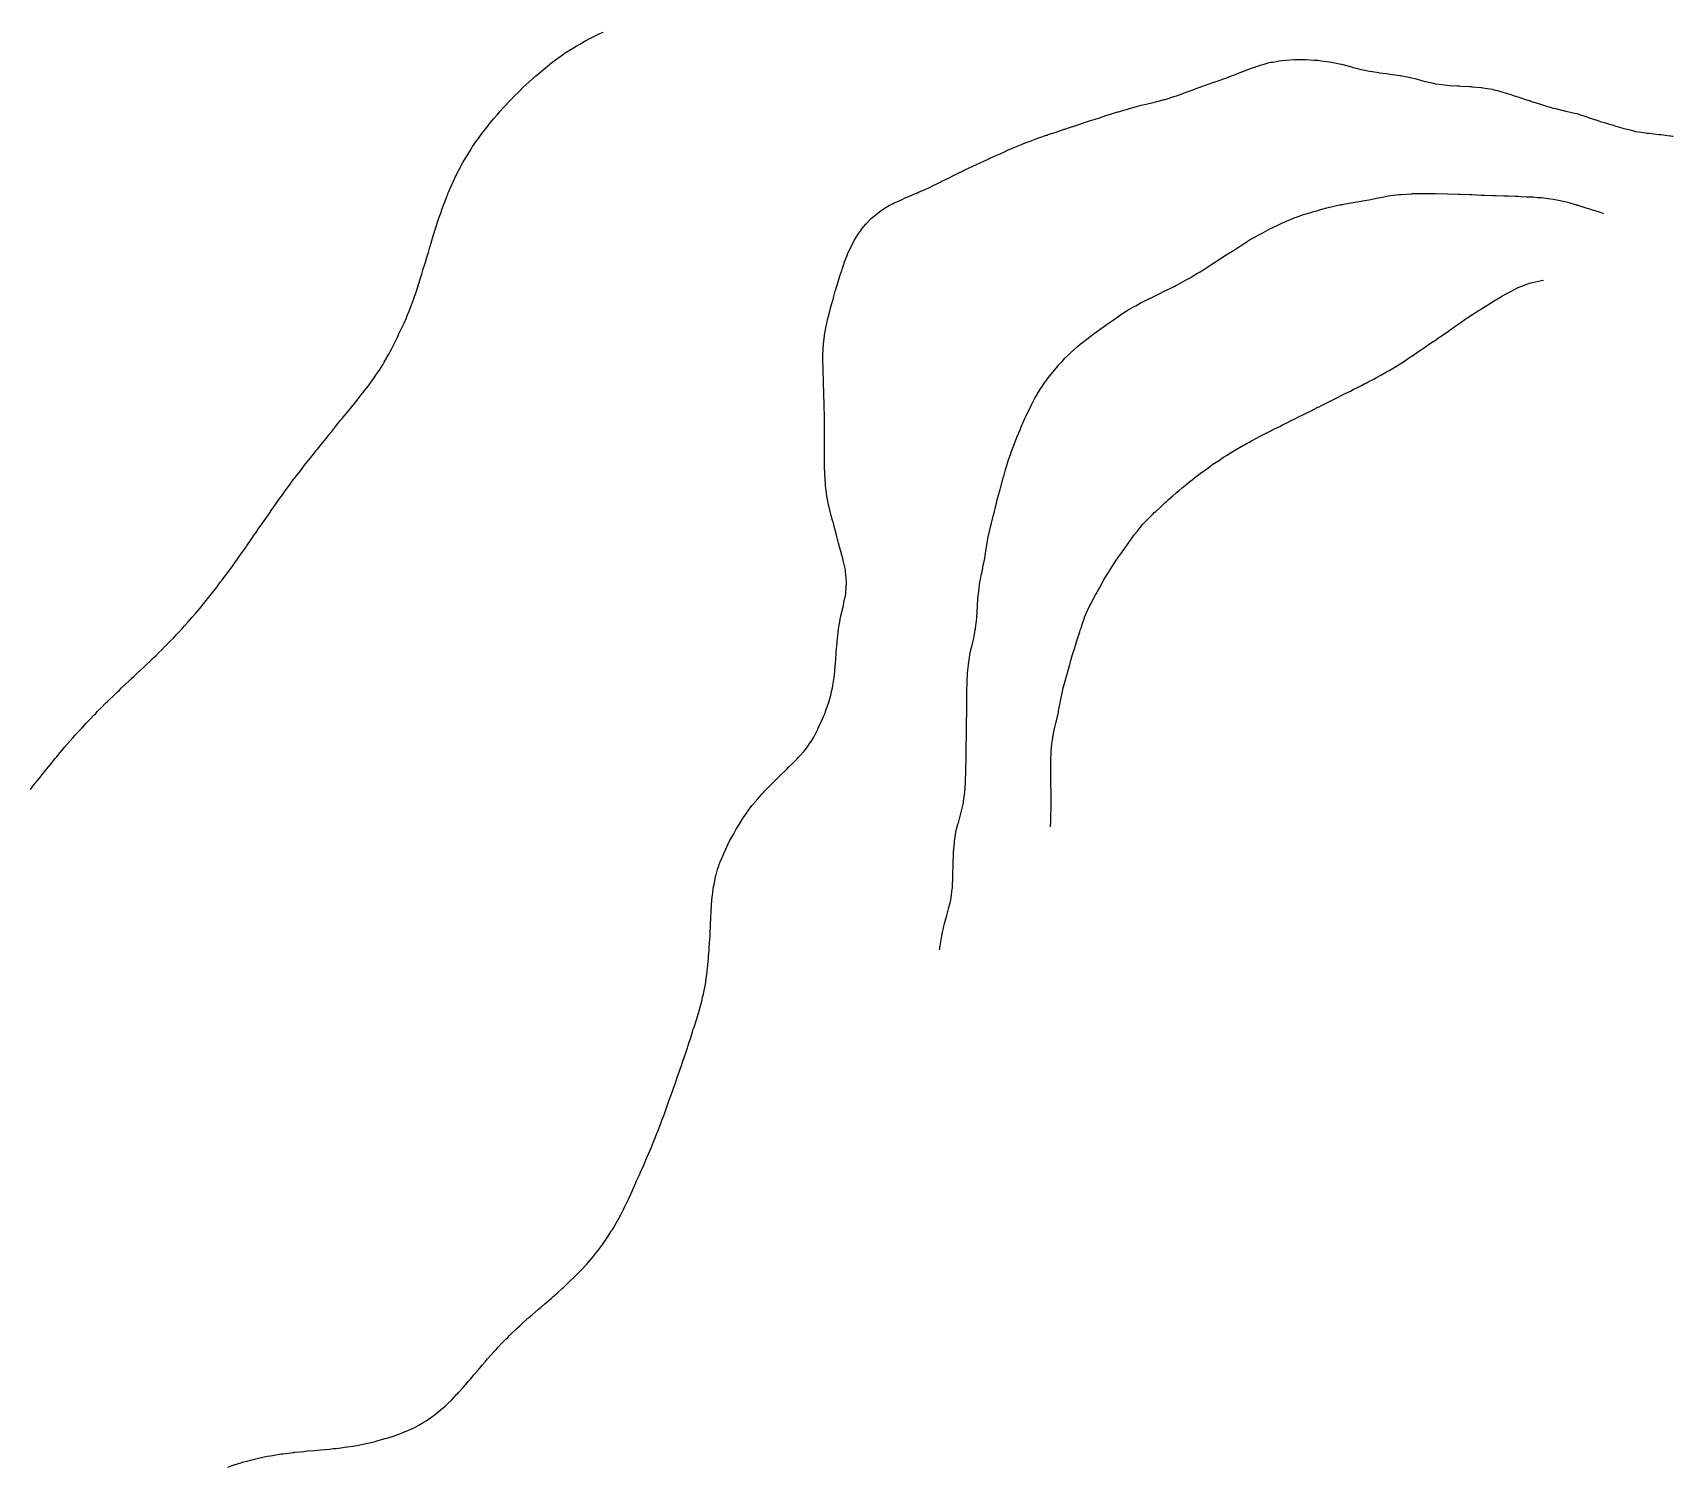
# Model space of a CAD drawing. Extents: x -717077 to -715000, y -984627 to -984000.
# Drawn here: x -716268.7 to -716129.3, y -984619.7 to -984497.8 of the extents above; entities that cross this region are included whole.
import ezdxf

# ---------------------------------------------------------------- set-up
doc = ezdxf.new("R2010")
doc.units = 0
doc.layers.add('buffer_B1_0_1_clip', color=7, linetype='Continuous')

msp = doc.modelspace()

# ---------------------------------------------------------------- linework, layer by layer
at = {"layer": 'buffer_B1_0_1_clip'}
for points in [[(-716268.88, -984562.12), (-716268.5, -984561.63), (-716268.44, -984561.56), (-716268.4, -984561.5), (-716267.99, -984561.01), (-716267.96, -984560.97), (-716267.6, -984560.5), (-716267.55, -984560.45), (-716267.5, -984560.38), (-716267.1, -984559.9), (-716266.79, -984559.5), (-716266.65, -984559.35), (-716266.5, -984559.16), (-716266.2, -984558.8), (-716265.95, -984558.5), (-716265.74, -984558.26), (-716265.5, -984557.98), (-716265.27, -984557.73), (-716265.07, -984557.5), (-716264.79, -984557.21), (-716264.5, -984556.88), (-716264.32, -984556.68), (-716264.15, -984556.5), (-716263.83, -984556.17), (-716263.5, -984555.81), (-716263.34, -984555.66), (-716263.2, -984555.5), (-716262.85, -984555.15), (-716262.5, -984554.8), (-716262.35, -984554.65), (-716262.19, -984554.5), (-716261.83, -984554.17), (-716261.5, -984553.84), (-716261.32, -984553.68), (-716261.14, -984553.5), (-716260.81, -984553.19), (-716260.5, -984552.89), (-716260.29, -984552.71), (-716260.08, -984552.5), (-716259.78, -984552.22), (-716259.5, -984551.95), (-716259.26, -984551.74), (-716259.02, -984551.5), (-716258.75, -984551.25), (-716258.5, -984551), (-716258.24, -984550.76), (-716257.98, -984550.5), (-716257.73, -984550.27), (-716257.5, -984550.02), (-716257.23, -984549.76), (-716256.98, -984549.5), (-716256.74, -984549.26), (-716256.5, -984549), (-716256.25, -984548.74), (-716256.03, -984548.5), (-716255.78, -984548.22), (-716255.5, -984547.91), (-716255.31, -984547.69), (-716255.14, -984547.5), (-716254.84, -984547.16), (-716254.5, -984546.74), (-716254.39, -984546.61), (-716254.3, -984546.5), (-716253.94, -984546.06), (-716253.51, -984545.51), (-716253.5, -984545.5), (-716253.5, -984545.5), (-716253.5, -984545.5), (-716253.06, -984544.94), (-716252.73, -984544.5), (-716252.63, -984544.37), (-716252.5, -984544.19), (-716252.2, -984543.8), (-716251.98, -984543.5), (-716251.77, -984543.23), (-716251.5, -984542.83), (-716251.36, -984542.64), (-716251.26, -984542.5), (-716250.94, -984542.06), (-716250.66, -984541.67), (-716250.55, -984541.5), (-716250.53, -984541.47), (-716250.5, -984541.43), (-716250.12, -984540.88), (-716249.86, -984540.5), (-716249.71, -984540.29), (-716249.5, -984539.97), (-716249.3, -984539.7), (-716249.17, -984539.5), (-716248.89, -984539.11), (-716248.5, -984538.53), (-716248.48, -984538.51), (-716248.48, -984538.5), (-716248.42, -984538.42), (-716248.07, -984537.93), (-716247.77, -984537.5), (-716247.66, -984537.34), (-716247.5, -984537.12), (-716247.24, -984536.76), (-716247.04, -984536.5), (-716246.81, -984536.19), (-716246.5, -984535.75), (-716246.39, -984535.61), (-716246.31, -984535.5), (-716245.95, -984535.05), (-716245.64, -984534.65), (-716245.53, -984534.5), (-716245.52, -984534.48), (-716245.5, -984534.46), (-716245.07, -984533.93), (-716244.73, -984533.5), (-716244.62, -984533.37), (-716244.5, -984533.21), (-716244.18, -984532.82), (-716243.92, -984532.5), (-716243.73, -984532.27), (-716243.5, -984531.97), (-716243.28, -984531.72), (-716243.11, -984531.5), (-716242.84, -984531.16), (-716242.5, -984530.73), (-716242.39, -984530.61), (-716242.3, -984530.5), (-716241.94, -984530.06), (-716241.5, -984529.51), (-716241.49, -984529.51), (-716241.49, -984529.5), (-716241.44, -984529.44), (-716241.05, -984528.95), (-716240.7, -984528.5), (-716240.61, -984528.39), (-716240.5, -984528.23), (-716240.17, -984527.83), (-716239.92, -984527.5), (-716239.74, -984527.25), (-716239.5, -984526.88), (-716239.34, -984526.66), (-716239.23, -984526.5), (-716238.95, -984526.05), (-716238.83, -984525.83), (-716238.64, -984525.5), (-716238.59, -984525.41), (-716238.5, -984525.24), (-716238.23, -984524.77), (-716238.09, -984524.5), (-716237.89, -984524.11), (-716237.7, -984523.7), (-716237.6, -984523.5), (-716237.57, -984523.43), (-716237.5, -984523.26), (-716237.25, -984522.75), (-716237.14, -984522.5), (-716236.94, -984522.06), (-716236.87, -984521.87), (-716236.71, -984521.5), (-716236.65, -984521.35), (-716236.5, -984520.95), (-716236.37, -984520.63), (-716236.33, -984520.5), (-716236.24, -984520.24), (-716236.11, -984519.89), (-716235.99, -984519.5), (-716235.87, -984519.13), (-716235.76, -984518.77), (-716235.68, -984518.5), (-716235.64, -984518.36), (-716235.5, -984517.9), (-716235.4, -984517.6), (-716235.38, -984517.5), (-716235.33, -984517.33), (-716235.17, -984516.83), (-716235.07, -984516.5), (-716234.94, -984516.06), (-716234.89, -984515.89), (-716234.78, -984515.5), (-716234.71, -984515.29), (-716234.5, -984514.57), (-716234.48, -984514.52), (-716234.48, -984514.5), (-716234.47, -984514.47), (-716234.23, -984513.77), (-716234.15, -984513.5), (-716233.97, -984513.03), (-716233.95, -984512.95), (-716233.79, -984512.5), (-716233.7, -984512.3), (-716233.5, -984511.74), (-716233.43, -984511.57), (-716233.41, -984511.5), (-716233.34, -984511.34), (-716233.13, -984510.87), (-716232.97, -984510.5), (-716232.81, -984510.19), (-716232.5, -984509.54), (-716232.49, -984509.51), (-716232.48, -984509.5), (-716232.46, -984509.46), (-716232.13, -984508.87), (-716231.93, -984508.5), (-716231.76, -984508.24), (-716231.5, -984507.81), (-716231.38, -984507.62), (-716231.31, -984507.5), (-716230.97, -984507.03), (-716230.82, -984506.83), (-716230.59, -984506.5), (-716230.55, -984506.45), (-716230.5, -984506.38), (-716230.11, -984505.89), (-716229.82, -984505.5), (-716229.67, -984505.33), (-716229.5, -984505.13), (-716229.21, -984504.79), (-716228.97, -984504.5), (-716228.74, -984504.26), (-716228.5, -984504), (-716228.26, -984503.74), (-716228.04, -984503.5), (-716227.77, -984503.23), (-716227.5, -984502.97), (-716227.26, -984502.74), (-716227.04, -984502.5), (-716226.75, -984502.25), (-716226.5, -984502.01), (-716226.23, -984501.77), (-716225.95, -984501.5), (-716225.7, -984501.3), (-716225.5, -984501.13), (-716225.16, -984500.84), (-716224.75, -984500.5), (-716224.61, -984500.39), (-716224.5, -984500.31), (-716224.03, -984499.97), (-716223.81, -984499.82), (-716223.5, -984499.59), (-716223.45, -984499.55), (-716223.37, -984499.5), (-716222.83, -984499.17), (-716222.5, -984498.97), (-716222.2, -984498.8), (-716221.69, -984498.5), (-716221.56, -984498.44), (-716221.5, -984498.4), (-716221.31, -984498.31), (-716220.89, -984498.11), (-716220.5, -984497.92), (-716220.21, -984497.79)], [(-716252.12, -984619.7), (-716251.57, -984619.5), (-716251.52, -984619.48), (-716251.5, -984619.48), (-716251.46, -984619.47), (-716250.75, -984619.25), (-716250.5, -984619.17), (-716250.06, -984619.06), (-716249.96, -984619.04), (-716249.5, -984618.92), (-716249.15, -984618.85), (-716248.77, -984618.77), (-716248.5, -984618.72), (-716248.31, -984618.69), (-716247.57, -984618.57), (-716247.5, -984618.56), (-716247.44, -984618.56), (-716246.97, -984618.5), (-716246.55, -984618.45), (-716246.5, -984618.44), (-716246.43, -984618.43), (-716245.64, -984618.36), (-716245.5, -984618.34), (-716245.32, -984618.32), (-716244.72, -984618.28), (-716244.5, -984618.26), (-716244.23, -984618.23), (-716243.8, -984618.2), (-716243.5, -984618.17), (-716243.12, -984618.12), (-716242.9, -984618.1), (-716242.5, -984618.06), (-716242.02, -984617.98), (-716241.97, -984617.98), (-716241.5, -984617.9), (-716241.16, -984617.84), (-716240.76, -984617.76), (-716240.5, -984617.71), (-716240.33, -984617.67), (-716239.6, -984617.5), (-716239.52, -984617.48), (-716239.5, -984617.48), (-716239.46, -984617.47), (-716238.73, -984617.27), (-716238.5, -984617.2), (-716238.04, -984617.05), (-716237.97, -984617.03), (-716237.5, -984616.86), (-716237.24, -984616.76), (-716236.61, -984616.5), (-716236.53, -984616.47), (-716236.5, -984616.45), (-716236.39, -984616.4), (-716235.88, -984616.12), (-716235.5, -984615.91), (-716235.25, -984615.75), (-716234.9, -984615.5), (-716234.66, -984615.34), (-716234.5, -984615.21), (-716234.11, -984614.89), (-716233.65, -984614.5), (-716233.57, -984614.43), (-716233.5, -984614.37), (-716233.06, -984613.94), (-716232.64, -984613.5), (-716232.57, -984613.43), (-716232.5, -984613.35), (-716232.1, -984612.9), (-716231.75, -984612.5), (-716231.63, -984612.37), (-716231.5, -984612.21), (-716231.17, -984611.83), (-716230.9, -984611.5), (-716230.71, -984611.29), (-716230.5, -984611.03), (-716230.25, -984610.74), (-716230.05, -984610.5), (-716229.79, -984610.21), (-716229.5, -984609.89), (-716229.31, -984609.69), (-716229.14, -984609.5), (-716228.83, -984609.17), (-716228.5, -984608.83), (-716228.33, -984608.67), (-716228.17, -984608.5), (-716227.5, -984607.86), (-716227.31, -984607.69), (-716227.1, -984607.5), (-716226.78, -984607.22), (-716226.5, -984606.96), (-716226.25, -984606.75), (-716225.97, -984606.5), (-716225.72, -984606.28), (-716225.5, -984606.09), (-716225.18, -984605.82), (-716224.81, -984605.5), (-716224.64, -984605.36), (-716224.5, -984605.23), (-716224.11, -984604.89), (-716223.68, -984604.5), (-716223.58, -984604.42), (-716223.5, -984604.34), (-716223.07, -984603.93), (-716222.62, -984603.5), (-716222.56, -984603.44), (-716222.5, -984603.37), (-716222.06, -984602.94), (-716221.66, -984602.5), (-716221.58, -984602.42), (-716221.5, -984602.32), (-716221.12, -984601.88), (-716220.81, -984601.5), (-716220.67, -984601.33), (-716220.5, -984601.09), (-716220.25, -984600.75), (-716220.07, -984600.5), (-716219.84, -984600.16), (-716219.5, -984599.62), (-716219.45, -984599.55), (-716219.42, -984599.5), (-716219.32, -984599.33), (-716219.08, -984598.92), (-716218.86, -984598.5), (-716218.73, -984598.27), (-716218.5, -984597.8), (-716218.4, -984597.6), (-716218.35, -984597.5), (-716218.22, -984597.22), (-716218.07, -984596.93), (-716217.88, -984596.5), (-716217.76, -984596.24), (-716217.5, -984595.66), (-716217.45, -984595.55), (-716217.43, -984595.5), (-716217.38, -984595.38), (-716217.14, -984594.86), (-716216.98, -984594.5), (-716216.83, -984594.17), (-716216.59, -984593.59), (-716216.55, -984593.5), (-716216.53, -984593.47), (-716216.5, -984593.39), (-716216.23, -984592.77), (-716216.12, -984592.5), (-716215.94, -984592.06), (-716215.86, -984591.86), (-716215.71, -984591.5), (-716215.65, -984591.35), (-716215.5, -984590.96), (-716215.37, -984590.63), (-716215.33, -984590.5), (-716215.23, -984590.23), (-716215.1, -984589.9), (-716214.96, -984589.5), (-716214.84, -984589.16), (-716214.67, -984588.67), (-716214.61, -984588.5), (-716214.58, -984588.42), (-716214.5, -984588.2), (-716214.31, -984587.69), (-716214.25, -984587.5), (-716214.11, -984587.12), (-716214.05, -984586.95), (-716213.9, -984586.5), (-716213.79, -984586.21), (-716213.57, -984585.57), (-716213.54, -984585.5), (-716213.53, -984585.47), (-716213.5, -984585.37), (-716213.27, -984584.72), (-716213.2, -984584.5), (-716213.05, -984584.06), (-716213.03, -984583.97), (-716212.88, -984583.5), (-716212.78, -984583.22), (-716212.59, -984582.59), (-716212.56, -984582.5), (-716212.54, -984582.46), (-716212.5, -984582.31), (-716212.3, -984581.7), (-716212.24, -984581.5), (-716212.13, -984581.14), (-716212.07, -984580.93), (-716211.95, -984580.5), (-716211.85, -984580.15), (-716211.77, -984579.77), (-716211.7, -984579.5), (-716211.66, -984579.34), (-716211.51, -984578.52), (-716211.51, -984578.5), (-716211.51, -984578.49), (-716211.5, -984578.42), (-716211.38, -984577.61), (-716211.37, -984577.5), (-716211.36, -984577.36), (-716211.29, -984576.71), (-716211.27, -984576.5), (-716211.26, -984576.26), (-716211.22, -984575.78), (-716211.2, -984575.5), (-716211.18, -984575.19), (-716211.16, -984574.84), (-716211.14, -984574.5), (-716211.13, -984574.13), (-716211.11, -984573.89), (-716211.1, -984573.5), (-716211.08, -984573.08), (-716211.07, -984572.93), (-716211.05, -984572.5), (-716211.01, -984572.02), (-716211.01, -984571.99), (-716210.98, -984571.5), (-716210.93, -984571.07), (-716210.91, -984570.91), (-716210.86, -984570.5), (-716210.8, -984570.2), (-716210.71, -984569.71), (-716210.67, -984569.5), (-716210.63, -984569.37), (-716210.5, -984568.93), (-716210.4, -984568.6), (-716210.36, -984568.5), (-716210.27, -984568.27), (-716210.11, -984567.89), (-716209.95, -984567.5), (-716209.81, -984567.19), (-716209.5, -984566.54), (-716209.48, -984566.52), (-716209.48, -984566.5), (-716209.45, -984566.45), (-716209.12, -984565.88), (-716208.91, -984565.5), (-716208.76, -984565.24), (-716208.5, -984564.82), (-716208.37, -984564.63), (-716208.29, -984564.5), (-716207.58, -984563.5), (-716207.54, -984563.46), (-716207.5, -984563.4), (-716207.08, -984562.92), (-716206.71, -984562.5), (-716206.61, -984562.39), (-716206.5, -984562.26), (-716206.12, -984561.88), (-716205.74, -984561.5), (-716205.62, -984561.38), (-716205.5, -984561.25), (-716205.11, -984560.89), (-716204.72, -984560.5), (-716204.61, -984560.39), (-716204.5, -984560.27), (-716204.1, -984559.9), (-716203.71, -984559.5), (-716203.61, -984559.39), (-716203.5, -984559.26), (-716203.14, -984558.86), (-716202.86, -984558.5), (-716202.71, -984558.29), (-716202.5, -984557.96), (-716202.33, -984557.67), (-716202.24, -984557.5), (-716201.99, -984557.01), (-716201.98, -984556.98), (-716201.75, -984556.5), (-716201.67, -984556.33), (-716201.5, -984555.94), (-716201.37, -984555.63), (-716201.32, -984555.5), (-716201.23, -984555.24), (-716201.11, -984554.89), (-716200.98, -984554.5), (-716200.88, -984554.12), (-716200.81, -984553.81), (-716200.73, -984553.5), (-716200.7, -984553.3), (-716200.6, -984552.6), (-716200.58, -984552.5), (-716200.57, -984552.43), (-716200.5, -984551.61), (-716200.49, -984551.51), (-716200.49, -984551.5), (-716200.49, -984551.49), (-716200.42, -984550.58), (-716200.42, -984550.5), (-716200.41, -984550.42), (-716200.35, -984549.65), (-716200.34, -984549.5), (-716200.32, -984549.32), (-716200.25, -984548.75), (-716200.22, -984548.5), (-716200.16, -984548.17), (-716200.11, -984547.88), (-716200.05, -984547.5), (-716199.95, -984547.05), (-716199.91, -984546.91), (-716199.81, -984546.5), (-716199.76, -984546.24), (-716199.64, -984545.64), (-716199.61, -984545.5), (-716199.61, -984545.39), (-716199.54, -984544.55), (-716199.54, -984544.5), (-716199.54, -984544.45), (-716199.62, -984543.62), (-716199.63, -984543.5), (-716199.66, -984543.34), (-716199.79, -984542.79), (-716199.85, -984542.5), (-716199.99, -984542.01), (-716199.99, -984542), (-716200.13, -984541.5), (-716200.21, -984541.21), (-716200.36, -984540.64), (-716200.4, -984540.5), (-716200.42, -984540.42), (-716200.5, -984540.11), (-716200.63, -984539.63), (-716200.66, -984539.5), (-716200.72, -984539.28), (-716200.84, -984538.84), (-716200.93, -984538.5), (-716201.04, -984538.04), (-716201.06, -984537.94), (-716201.16, -984537.5), (-716201.21, -984537.21), (-716201.27, -984536.72), (-716201.31, -984536.5), (-716201.32, -984536.33), (-716201.37, -984535.63), (-716201.38, -984535.5), (-716201.39, -984535.39), (-716201.41, -984534.59), (-716201.41, -984534.5), (-716201.41, -984534.41), (-716201.41, -984533.59), (-716201.41, -984533.5), (-716201.41, -984532.5), (-716201.41, -984532.41), (-716201.41, -984531.59), (-716201.41, -984531.5), (-716201.41, -984531.41), (-716201.41, -984530.58), (-716201.42, -984530.5), (-716201.42, -984530.42), (-716201.43, -984529.57), (-716201.43, -984529.5), (-716201.44, -984529.44), (-716201.46, -984528.53), (-716201.47, -984528.5), (-716201.47, -984528.47), (-716201.5, -984527.63), (-716201.5, -984527.51), (-716201.5, -984527.5), (-716201.5, -984527.5), (-716201.54, -984526.54), (-716201.54, -984526.5), (-716201.54, -984526.46), (-716201.55, -984525.55), (-716201.55, -984525.5), (-716201.55, -984525.45), (-716201.52, -984524.52), (-716201.52, -984524.5), (-716201.51, -984524.48), (-716201.5, -984524.31), (-716201.42, -984523.58), (-716201.41, -984523.5), (-716201.39, -984523.4), (-716201.27, -984522.73), (-716201.22, -984522.5), (-716201.13, -984522.13), (-716201.08, -984521.92), (-716200.97, -984521.5), (-716200.87, -984521.13), (-716200.77, -984520.77), (-716200.69, -984520.5), (-716200.65, -984520.35), (-716200.5, -984519.8), (-716200.43, -984519.57), (-716200.41, -984519.5), (-716200.37, -984519.37), (-716200.19, -984518.8), (-716200.1, -984518.5), (-716199.95, -984518.05), (-716199.91, -984517.92), (-716199.78, -984517.5), (-716199.7, -984517.3), (-716199.5, -984516.76), (-716199.42, -984516.58), (-716199.39, -984516.5), (-716199.28, -984516.29), (-716199.09, -984515.91), (-716198.89, -984515.5), (-716198.74, -984515.26), (-716198.5, -984514.88), (-716198.34, -984514.65), (-716198.24, -984514.5), (-716197.89, -984514.11), (-716197.5, -984513.67), (-716197.41, -984513.59), (-716197.32, -984513.5), (-716196.86, -984513.14), (-716196.5, -984512.88), (-716196.27, -984512.73), (-716195.88, -984512.5), (-716195.63, -984512.37), (-716195.5, -984512.3), (-716195.13, -984512.14), (-716194.94, -984512.06), (-716194.5, -984511.85), (-716194.25, -984511.75), (-716193.68, -984511.5), (-716193.55, -984511.45), (-716193.5, -984511.43), (-716193.36, -984511.37), (-716192.85, -984511.15), (-716192.5, -984510.99), (-716192.17, -984510.83), (-716191.51, -984510.5), (-716191.5, -984510.5), (-716191.5, -984510.5), (-716191.49, -984510.49), (-716190.83, -984510.17), (-716190.5, -984510.01), (-716190.16, -984509.84), (-716189.52, -984509.52), (-716189.5, -984509.51), (-716189.49, -984509.51), (-716189.48, -984509.5), (-716188.81, -984509.19), (-716188.5, -984509.04), (-716188.13, -984508.87), (-716187.62, -984508.63), (-716187.5, -984508.57), (-716187.45, -984508.55), (-716187.36, -984508.5), (-716186.76, -984508.24), (-716186.5, -984508.12), (-716186.07, -984507.93), (-716185.8, -984507.8), (-716185.5, -984507.67), (-716185.38, -984507.62), (-716185.11, -984507.5), (-716184.67, -984507.33), (-716184.5, -984507.26), (-716184.1, -984507.11), (-716183.95, -984507.05), (-716183.5, -984506.88), (-716183.21, -984506.78), (-716182.55, -984506.55), (-716182.5, -984506.53), (-716182.47, -984506.53), (-716182.41, -984506.5), (-716181.72, -984506.28), (-716181.5, -984506.2), (-716181.04, -984506.04), (-716180.98, -984506.02), (-716180.5, -984505.86), (-716180.22, -984505.77), (-716179.54, -984505.55), (-716179.5, -984505.53), (-716179.47, -984505.53), (-716179.4, -984505.5), (-716178.72, -984505.28), (-716178.5, -984505.21), (-716178.06, -984505.07), (-716177.96, -984505.03), (-716177.5, -984504.88), (-716177.21, -984504.79), (-716176.6, -984504.6), (-716176.5, -984504.57), (-716176.44, -984504.56), (-716176.26, -984504.5), (-716175.67, -984504.33), (-716175.5, -984504.28), (-716175.19, -984504.2), (-716174.89, -984504.11), (-716174.5, -984504), (-716174.09, -984503.91), (-716173.85, -984503.85), (-716173.5, -984503.77), (-716173.28, -984503.72), (-716172.51, -984503.52), (-716172.5, -984503.51), (-716172.49, -984503.51), (-716172.46, -984503.5), (-716171.72, -984503.27), (-716171.5, -984503.2), (-716171.02, -984503.03), (-716170.99, -984503.01), (-716170.5, -984502.84), (-716170.26, -984502.74), (-716169.61, -984502.5), (-716169.53, -984502.47), (-716169.5, -984502.46), (-716169.43, -984502.44), (-716168.79, -984502.2), (-716168.5, -984502.1), (-716168.05, -984501.95), (-716167.89, -984501.89), (-716167.5, -984501.76), (-716167.31, -984501.69), (-716166.82, -984501.5), (-716166.58, -984501.41), (-716166.5, -984501.38), (-716166.31, -984501.31), (-716165.86, -984501.13), (-716165.5, -984501), (-716165.14, -984500.86), (-716164.71, -984500.71), (-716164.5, -984500.64), (-716164.4, -984500.6), (-716164.05, -984500.5), (-716163.62, -984500.38), (-716163.5, -984500.35), (-716163.32, -984500.33), (-716162.77, -984500.23), (-716162.5, -984500.19), (-716162.17, -984500.17), (-716161.85, -984500.15), (-716161.5, -984500.12), (-716161.12, -984500.12), (-716160.88, -984500.12), (-716160.5, -984500.12), (-716160.14, -984500.15), (-716159.84, -984500.16), (-716159.5, -984500.18), (-716159.22, -984500.22), (-716158.72, -984500.28), (-716158.5, -984500.31), (-716158.34, -984500.34), (-716157.52, -984500.5), (-716157.5, -984500.5), (-716157.5, -984500.51), (-716157.49, -984500.51), (-716156.72, -984500.72), (-716156.5, -984500.79), (-716156.12, -984500.88), (-716155.92, -984500.93), (-716155.5, -984501.03), (-716155.1, -984501.1), (-716154.86, -984501.14), (-716154.5, -984501.2), (-716154.24, -984501.24), (-716153.69, -984501.31), (-716153.5, -984501.33), (-716153.35, -984501.36), (-716152.53, -984501.47), (-716152.5, -984501.48), (-716152.48, -984501.48), (-716152.37, -984501.5), (-716151.64, -984501.65), (-716151.5, -984501.68), (-716151.26, -984501.74), (-716150.85, -984501.85), (-716150.5, -984501.95), (-716150.05, -984502.05), (-716149.92, -984502.08), (-716149.5, -984502.17), (-716149.21, -984502.21), (-716148.73, -984502.27), (-716148.5, -984502.3), (-716148.31, -984502.32), (-716147.65, -984502.35), (-716147.5, -984502.36), (-716147.37, -984502.37), (-716146.58, -984502.41), (-716146.5, -984502.42), (-716146.42, -984502.43), (-716145.6, -984502.5), (-716145.51, -984502.51), (-716145.5, -984502.51), (-716145.49, -984502.51), (-716144.65, -984502.65), (-716144.5, -984502.68), (-716144.24, -984502.76), (-716143.86, -984502.86), (-716143.5, -984502.98), (-716143.1, -984503.1), (-716142.8, -984503.2), (-716142.5, -984503.3), (-716142.34, -984503.35), (-716141.86, -984503.5), (-716141.58, -984503.59), (-716141.5, -984503.61), (-716141.33, -984503.67), (-716140.83, -984503.83), (-716140.5, -984503.95), (-716140.07, -984504.08), (-716139.86, -984504.14), (-716139.5, -984504.24), (-716139.29, -984504.29), (-716138.53, -984504.47), (-716138.5, -984504.48), (-716138.48, -984504.48), (-716138.41, -984504.5), (-716137.67, -984504.67), (-716137.5, -984504.71), (-716137.18, -984504.82), (-716136.9, -984504.9), (-716136.5, -984505.04), (-716136.15, -984505.15), (-716135.7, -984505.3), (-716135.5, -984505.37), (-716135.39, -984505.4), (-716135.06, -984505.5), (-716134.62, -984505.63), (-716134.5, -984505.66), (-716134.26, -984505.74), (-716133.85, -984505.85), (-716133.5, -984505.97), (-716133.07, -984506.07), (-716132.87, -984506.12), (-716132.5, -984506.22), (-716132.25, -984506.25), (-716131.66, -984506.34), (-716131.5, -984506.36), (-716131.37, -984506.38), (-716130.52, -984506.48), (-716130.5, -984506.48), (-716130.48, -984506.48), (-716130.33, -984506.5), (-716129.59, -984506.59), (-716129.5, -984506.61), (-716129.37, -984506.63), (-716129.3, -984506.64)], [(-716191.64, -984575.74), (-716191.62, -984575.63), (-716191.6, -984575.5), (-716191.58, -984575.41), (-716191.5, -984574.91), (-716191.44, -984574.56), (-716191.43, -984574.5), (-716191.42, -984574.42), (-716191.27, -984573.73), (-716191.22, -984573.5), (-716191.11, -984573.11), (-716191.06, -984572.94), (-716190.92, -984572.5), (-716190.84, -984572.16), (-716190.74, -984571.75), (-716190.68, -984571.5), (-716190.66, -984571.34), (-716190.56, -984570.57), (-716190.55, -984570.5), (-716190.55, -984570.45), (-716190.5, -984569.51), (-716190.5, -984569.5), (-716190.5, -984569.5), (-716190.5, -984569.33), (-716190.48, -984568.52), (-716190.48, -984568.5), (-716190.48, -984568.49), (-716190.45, -984567.55), (-716190.45, -984567.5), (-716190.44, -984567.45), (-716190.38, -984566.62), (-716190.36, -984566.5), (-716190.34, -984566.34), (-716190.24, -984565.76), (-716190.19, -984565.5), (-716190.07, -984565.08), (-716190.04, -984564.96), (-716189.9, -984564.5), (-716189.82, -984564.18), (-716189.71, -984563.71), (-716189.66, -984563.5), (-716189.63, -984563.37), (-716189.51, -984562.51), (-716189.51, -984562.5), (-716189.51, -984562.49), (-716189.5, -984562.38), (-716189.44, -984561.56), (-716189.44, -984561.5), (-716189.44, -984561.44), (-716189.41, -984560.59), (-716189.4, -984560.5), (-716189.4, -984560.41), (-716189.38, -984559.62), (-716189.38, -984559.5), (-716189.38, -984559.39), (-716189.37, -984558.63), (-716189.37, -984558.5), (-716189.37, -984558.37), (-716189.35, -984557.65), (-716189.35, -984557.5), (-716189.35, -984557.36), (-716189.34, -984556.66), (-716189.34, -984556.5), (-716189.34, -984556.34), (-716189.33, -984555.67), (-716189.33, -984555.5), (-716189.33, -984555.33), (-716189.32, -984554.68), (-716189.32, -984554.5), (-716189.31, -984553.5), (-716189.3, -984553.31), (-716189.28, -984552.72), (-716189.27, -984552.5), (-716189.25, -984552.25), (-716189.21, -984551.79), (-716189.19, -984551.5), (-716189.13, -984551.13), (-716189.09, -984550.91), (-716189.03, -984550.5), (-716188.93, -984550.07), (-716188.87, -984549.88), (-716188.78, -984549.5), (-716188.73, -984549.27), (-716188.6, -984548.6), (-716188.58, -984548.5), (-716188.57, -984548.43), (-716188.5, -984547.79), (-716188.47, -984547.53), (-716188.47, -984547.5), (-716188.46, -984547.47), (-716188.41, -984546.59), (-716188.4, -984546.5), (-716188.4, -984546.4), (-716188.35, -984545.65), (-716188.34, -984545.5), (-716188.31, -984545.32), (-716188.25, -984544.75), (-716188.21, -984544.5), (-716188.13, -984544.14), (-716188.09, -984543.91), (-716188, -984543.5), (-716187.92, -984543.08), (-716187.87, -984542.88), (-716187.8, -984542.5), (-716187.76, -984542.24), (-716187.67, -984541.67), (-716187.64, -984541.5), (-716187.62, -984541.38), (-716187.5, -984540.66), (-716187.47, -984540.53), (-716187.47, -984540.5), (-716187.46, -984540.46), (-716187.29, -984539.71), (-716187.23, -984539.5), (-716187.14, -984539.14), (-716187.09, -984538.91), (-716186.98, -984538.5), (-716186.89, -984538.11), (-716186.81, -984537.81), (-716186.73, -984537.5), (-716186.69, -984537.31), (-716186.5, -984536.64), (-716186.47, -984536.53), (-716186.46, -984536.5), (-716186.44, -984536.44), (-716186.25, -984535.75), (-716186.17, -984535.5), (-716186.05, -984535.05), (-716186.03, -984534.97), (-716185.89, -984534.5), (-716185.8, -984534.2), (-716185.59, -984533.59), (-716185.56, -984533.5), (-716185.54, -984533.46), (-716185.5, -984533.33), (-716185.27, -984532.73), (-716185.18, -984532.5), (-716184.99, -984532.01), (-716184.97, -984531.97), (-716184.77, -984531.5), (-716184.69, -984531.31), (-716184.5, -984530.86), (-716184.39, -984530.61), (-716184.34, -984530.5), (-716184.19, -984530.19), (-716184.06, -984529.93), (-716183.85, -984529.5), (-716183.73, -984529.27), (-716183.5, -984528.83), (-716183.38, -984528.62), (-716183.31, -984528.5), (-716182.99, -984528.01), (-716182.97, -984527.98), (-716182.66, -984527.5), (-716182.59, -984527.41), (-716182.5, -984527.28), (-716182.15, -984526.85), (-716181.87, -984526.5), (-716181.7, -984526.3), (-716181.5, -984526.06), (-716181.23, -984525.77), (-716180.98, -984525.5), (-716180.74, -984525.26), (-716180.5, -984525.03), (-716180.22, -984524.78), (-716179.91, -984524.5), (-716179.69, -984524.31), (-716179.5, -984524.16), (-716179.13, -984523.87), (-716178.65, -984523.5), (-716178.56, -984523.44), (-716178.5, -984523.39), (-716178.11, -984523.12), (-716177.98, -984523.02), (-716177.5, -984522.67), (-716177.4, -984522.6), (-716177.27, -984522.5), (-716176.81, -984522.19), (-716176.5, -984521.97), (-716176.22, -984521.78), (-716175.79, -984521.5), (-716175.61, -984521.39), (-716175.5, -984521.33), (-716175.1, -984521.1), (-716174.97, -984521.03), (-716174.5, -984520.77), (-716174.32, -984520.68), (-716173.97, -984520.5), (-716173.65, -984520.35), (-716173.5, -984520.27), (-716173.04, -984520.05), (-716172.98, -984520.02), (-716172.5, -984519.78), (-716172.31, -984519.69), (-716171.93, -984519.5), (-716171.64, -984519.36), (-716171.5, -984519.29), (-716171.03, -984519.03), (-716170.99, -984519.01), (-716170.5, -984518.74), (-716170.35, -984518.65), (-716170.1, -984518.5), (-716169.72, -984518.28), (-716169.5, -984518.15), (-716169.11, -984517.89), (-716168.5, -984517.5), (-716168.5, -984517.5), (-716168.5, -984517.5), (-716168.49, -984517.5), (-716167.89, -984517.11), (-716167.5, -984516.86), (-716167.28, -984516.72), (-716166.95, -984516.5), (-716166.67, -984516.33), (-716166.5, -984516.22), (-716166.06, -984515.94), (-716165.7, -984515.71), (-716165.5, -984515.58), (-716165.45, -984515.55), (-716165.38, -984515.5), (-716164.82, -984515.18), (-716164.5, -984515), (-716164.17, -984514.83), (-716163.56, -984514.5), (-716163.52, -984514.48), (-716163.5, -984514.47), (-716163.44, -984514.45), (-716162.84, -984514.16), (-716162.5, -984514), (-716162.15, -984513.85), (-716161.62, -984513.62), (-716161.5, -984513.57), (-716161.45, -984513.55), (-716161.32, -984513.5), (-716160.71, -984513.29), (-716160.5, -984513.22), (-716160.1, -984513.1), (-716159.94, -984513.06), (-716159.5, -984512.93), (-716159.16, -984512.84), (-716158.73, -984512.73), (-716158.5, -984512.67), (-716158.37, -984512.63), (-716157.81, -984512.5), (-716157.55, -984512.45), (-716157.5, -984512.44), (-716157.42, -984512.42), (-716156.7, -984512.3), (-716156.5, -984512.27), (-716156.22, -984512.22), (-716155.84, -984512.16), (-716155.5, -984512.1), (-716155, -984512), (-716155, -984512), (-716154.5, -984511.9), (-716154.17, -984511.83), (-716153.74, -984511.75), (-716153.5, -984511.69), (-716153.33, -984511.67), (-716152.58, -984511.58), (-716152.5, -984511.57), (-716152.43, -984511.57), (-716151.51, -984511.52), (-716151.5, -984511.52), (-716151.48, -984511.51), (-716150.63, -984511.5), (-716150.5, -984511.5), (-716150.5, -984511.5), (-716150.5, -984511.5), (-716150.17, -984511.5), (-716149.5, -984511.51), (-716149.5, -984511.51), (-716149.49, -984511.51), (-716148.52, -984511.53), (-716148.5, -984511.53), (-716148.47, -984511.53), (-716147.55, -984511.55), (-716147.5, -984511.55), (-716147.44, -984511.56), (-716146.59, -984511.59), (-716146.5, -984511.59), (-716146.41, -984511.59), (-716145.62, -984511.63), (-716145.5, -984511.63), (-716145.36, -984511.63), (-716144.66, -984511.67), (-716144.5, -984511.67), (-716144.33, -984511.67), (-716143.69, -984511.7), (-716143.5, -984511.7), (-716143.29, -984511.71), (-716142.73, -984511.73), (-716142.5, -984511.73), (-716142.26, -984511.74), (-716141.76, -984511.77), (-716141.5, -984511.78), (-716141.2, -984511.79), (-716140.82, -984511.83), (-716140.5, -984511.85), (-716140.1, -984511.9), (-716139.92, -984511.92), (-716139.5, -984511.97), (-716139.06, -984512.06), (-716138.91, -984512.09), (-716138.5, -984512.17), (-716138.24, -984512.24), (-716137.54, -984512.45), (-716137.5, -984512.47), (-716137.47, -984512.48), (-716137.39, -984512.5), (-716136.71, -984512.72), (-716136.5, -984512.78), (-716136.09, -984512.91), (-716135.95, -984512.95), (-716135.5, -984513.09), (-716135.21, -984513.19)], [(-716182.22, -984565.3), (-716182.22, -984565.22), (-716182.19, -984564.81), (-716182.17, -984564.5), (-716182.17, -984564.17), (-716182.16, -984563.84), (-716182.15, -984563.5), (-716182.15, -984563.16), (-716182.16, -984562.84), (-716182.16, -984562.5), (-716182.16, -984562.17), (-716182.17, -984561.83), (-716182.17, -984561.5), (-716182.18, -984561.18), (-716182.18, -984560.82), (-716182.19, -984560.5), (-716182.18, -984560.19), (-716182.18, -984559.82), (-716182.18, -984559.5), (-716182.16, -984559.16), (-716182.14, -984558.86), (-716182.12, -984558.5), (-716182.06, -984558.06), (-716182.05, -984557.95), (-716181.98, -984557.5), (-716181.9, -984557.1), (-716181.83, -984556.83), (-716181.75, -984556.5), (-716181.71, -984556.29), (-716181.54, -984555.55), (-716181.53, -984555.5), (-716181.53, -984555.47), (-716181.5, -984555.3), (-716181.37, -984554.63), (-716181.34, -984554.5), (-716181.3, -984554.31), (-716181.2, -984553.8), (-716181.14, -984553.5), (-716180.99, -984553), (-716180.99, -984553), (-716180.85, -984552.5), (-716180.77, -984552.23), (-716180.59, -984551.6), (-716180.57, -984551.5), (-716180.55, -984551.45), (-716180.5, -984551.25), (-716180.33, -984550.67), (-716180.29, -984550.5), (-716180.18, -984550.19), (-716180.09, -984549.9), (-716179.96, -984549.5), (-716179.85, -984549.15), (-716179.72, -984548.72), (-716179.65, -984548.5), (-716179.61, -984548.39), (-716179.5, -984548.02), (-716179.36, -984547.64), (-716179.32, -984547.5), (-716179.17, -984547.18), (-716179.07, -984546.93), (-716178.86, -984546.5), (-716178.74, -984546.26), (-716178.5, -984545.78), (-716178.39, -984545.6), (-716178.33, -984545.5), (-716178.11, -984545.12), (-716178.03, -984544.97), (-716177.77, -984544.5), (-716177.67, -984544.33), (-716177.5, -984544.02), (-716177.29, -984543.7), (-716177.17, -984543.5), (-716176.9, -984543.1), (-716176.56, -984542.57), (-716176.52, -984542.5), (-716176.51, -984542.49), (-716176.5, -984542.46), (-716176.09, -984541.91), (-716175.81, -984541.5), (-716175.68, -984541.32), (-716175.5, -984541.05), (-716175.26, -984540.74), (-716175.09, -984540.5), (-716174.83, -984540.17), (-716174.5, -984539.75), (-716174.38, -984539.62), (-716174.27, -984539.5), (-716173.89, -984539.11), (-716173.5, -984538.7), (-716173.39, -984538.61), (-716173.27, -984538.5), (-716172.86, -984538.14), (-716172.5, -984537.79), (-716172.34, -984537.66), (-716172.17, -984537.5), (-716171.81, -984537.19), (-716171.5, -984536.91), (-716171.28, -984536.72), (-716171.03, -984536.5), (-716170.73, -984536.27), (-716170.5, -984536.07), (-716170.18, -984535.82), (-716169.8, -984535.5), (-716169.62, -984535.37), (-716169.5, -984535.28), (-716169.04, -984534.96), (-716168.71, -984534.71), (-716168.5, -984534.56), (-716168.46, -984534.54), (-716168.42, -984534.5), (-716167.85, -984534.14), (-716167.5, -984533.91), (-716167.25, -984533.75), (-716166.87, -984533.5), (-716166.64, -984533.36), (-716166.5, -984533.27), (-716166, -984533), (-716165.98, -984532.98), (-716165.5, -984532.7), (-716165.36, -984532.64), (-716165.12, -984532.5), (-716164.71, -984532.29), (-716164.5, -984532.18), (-716164.05, -984531.95), (-716163.83, -984531.83), (-716163.5, -984531.66), (-716163.39, -984531.61), (-716163.19, -984531.5), (-716162.72, -984531.28), (-716162.5, -984531.16), (-716162.06, -984530.94), (-716161.82, -984530.82), (-716161.5, -984530.66), (-716161.39, -984530.61), (-716161.19, -984530.5), (-716160.72, -984530.28), (-716160.5, -984530.16), (-716160.05, -984529.95), (-716159.82, -984529.83), (-716159.5, -984529.66), (-716159.39, -984529.61), (-716159.18, -984529.5), (-716158.72, -984529.28), (-716158.5, -984529.17), (-716158.05, -984528.95), (-716157.83, -984528.84), (-716157.5, -984528.67), (-716157.39, -984528.61), (-716157.17, -984528.5), (-716156.72, -984528.28), (-716156.5, -984528.16), (-716156.06, -984527.94), (-716155.79, -984527.8), (-716155.5, -984527.64), (-716155.4, -984527.6), (-716155.23, -984527.5), (-716154.74, -984527.26), (-716154.5, -984527.13), (-716154.09, -984526.91), (-716153.66, -984526.66), (-716153.5, -984526.57), (-716153.45, -984526.55), (-716153.38, -984526.5), (-716152.82, -984526.18), (-716152.5, -984525.98), (-716152.21, -984525.79), (-716151.8, -984525.5), (-716151.62, -984525.38), (-716151.5, -984525.31), (-716151.02, -984524.98), (-716150.87, -984524.87), (-716150.5, -984524.62), (-716150.43, -984524.57), (-716150.33, -984524.5), (-716149.83, -984524.17), (-716149.5, -984523.95), (-716149.23, -984523.77), (-716148.85, -984523.5), (-716148.64, -984523.36), (-716148.5, -984523.27), (-716148.05, -984522.95), (-716147.68, -984522.68), (-716147.5, -984522.55), (-716147.47, -984522.53), (-716147.43, -984522.5), (-716146.88, -984522.12), (-716146.5, -984521.87), (-716146.27, -984521.72), (-716145.93, -984521.5), (-716145.66, -984521.34), (-716145.5, -984521.24), (-716145.04, -984520.96), (-716144.82, -984520.82), (-716144.5, -984520.62), (-716144.42, -984520.57), (-716144.32, -984520.5), (-716143.8, -984520.2), (-716143.5, -984520.03), (-716143.16, -984519.84), (-716142.53, -984519.5), (-716142.51, -984519.49), (-716142.5, -984519.49), (-716142.47, -984519.48), (-716141.78, -984519.22), (-716141.5, -984519.12), (-716141, -984519), (-716140.99, -984518.99), (-716140.5, -984518.88), (-716140.33, -984518.87)]]:
    msp.add_lwpolyline(points, dxfattribs=at)

doc.saveas('drawing.dxf')
